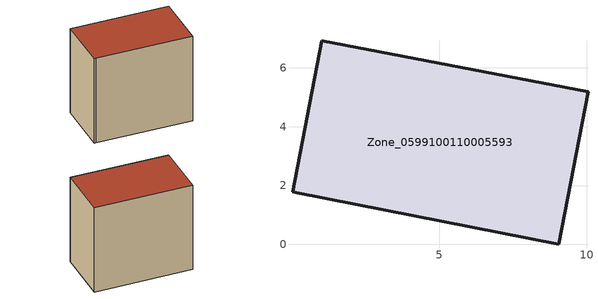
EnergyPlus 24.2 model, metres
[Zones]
Zone_0599100110005593
 floor ground (C_G): 0.01,1.79 1,6.92 10.05,5.18 9.05,0 0.16,1.76 z0
 wall outside (C_F): 10.05,5.18 1,6.92 0.01,1.79 0.16,1.76 9.05,0 10.05,5.18 z0:8.65
 roof outside (C_R): 1,6.92 0.01,1.79 0.16,1.76 9.05,0 10.05,5.18 z8.65
[BUILDING]
Pand.0599100110005593: North Axis=0; Terrain=City; Loads Convergence Tolerance Value=0.04; Temperature Convergence Tolerance Value=0.4; Solar Distribution=FullExterior; Maximum Number of Warmup Days=25; Minimum Number of Warmup Days=1
[Site:Location]
Rotterdam.The.Hague.AP_ZH_NLD Design_Conditions: Latitude=51.96; Longitude=4.45; Time Zone=1; Elevation=-4.5
[SITE:GROUNDTEMPERATURE:BUILDINGSURFACE]
18, 18, 18, 18, 18, 18, 18, 18, 18, 18, 18, 18
[MATERIAL] Thermal Absorptance=0.9; Solar Absorptance=0.7; Visible Absorptance=0.7
Name | Roughness | Thickness | Conductivity | Density | Specific Heat
G.TC.2015-2018 | MediumSmooth | 0.15 | 0.0428571 | 540 | 1210
F.TC.2015-2018 | Rough | 0.3 | 0.0666667 | 1920 | 840
R.TC.2015-2018 | MediumRough | 0.2 | 0.0333333 | 1500 | 1000
[CONSTRUCTION]
C_G: G.TC.2015-2018
C_F: F.TC.2015-2018
C_R: R.TC.2015-2018
[ZONE]
Zone_0599100110005593: Type=1; Multiplier=1; Ceiling Height=Autocalculate; Volume=Autocalculate; Floor Area=autocalculate; Part of Total Floor Area=Yes
[ZONEINFILTRATION:DESIGNFLOWRATE]
Infil_Zone_0599100110005593: Zone or ZoneList or Space or SpaceList=Zone_0599100110005593; Schedule=AlwaysOn; Design Flow Rate Calculation Method=Flow/Area; Flow Rate per Floor Area=0.0015; Constant Term Coefficient=1; Temperature Term Coefficient=0; Velocity Term Coefficient=0; Velocity Squared Term Coefficient=0
[HVACTEMPLATE:ZONE:IDEALLOADSAIRSYSTEM]
Zone_0599100110005593: Maximum Heating Supply Air Temperature=50; Minimum Cooling Supply Air Temperature=13; Maximum Heating Supply Air Humidity Ratio=0.0156; Minimum Cooling Supply Air Humidity Ratio=0.0077; Heating Limit=NoLimit; Cooling Limit=NoLimit; Dehumidification Control Type=ConstantSensibleHeatRatio; Cooling Sensible Heat Ratio=0.7; Dehumidification Setpoint=60; Humidification Control Type=None; Humidification Setpoint=30; Outdoor Air Method=None; Outdoor Air Flow Rate per Person=0.00944; Outdoor Air Flow Rate per Zone Floor Area=0; Outdoor Air Flow Rate per Zone=0; Demand Controlled Ventilation Type=None; Outdoor Air Economizer Type=NoEconomizer; Heat Recovery Type=None; Sensible Heat Recovery Effectiveness=0.7; Latent Heat Recovery Effectiveness=0.65
[ZONECONTROL:THERMOSTAT]
ThermostatControl_Zone_0599100110005593: Zone or ZoneList=Zone_0599100110005593; Control Type Schedule=DualSetpointControlType; Control 1=Thermostat_Zone_0599100110005593; Temperature Difference Between Cutout And Setpoint=0
[THERMOSTATSETPOINT:DUALSETPOINT]
Thermostat_Zone_0599100110005593: Heating Setpoint Temperature Schedule=HeatingSetpoint_Zone_0599100110005593; Cooling Setpoint Temperature Schedule=CoolingSetpoint_Zone_0599100110005593
[SCHEDULE:COMPACT]
HeatingSetpoint_Zone_0599100110005593: Through: 12/31, For: AllDays, Until: 24:00, 21
CoolingSetpoint_Zone_0599100110005593: Through: 12/31, For: AllDays, Until: 24:00, 24
DualSetpointControlType: Through: 12/31, For: AllDays, Until: 24:00, 4
AlwaysOn: Through: 12/31, For: AllDays, Until: 24:00, 1
